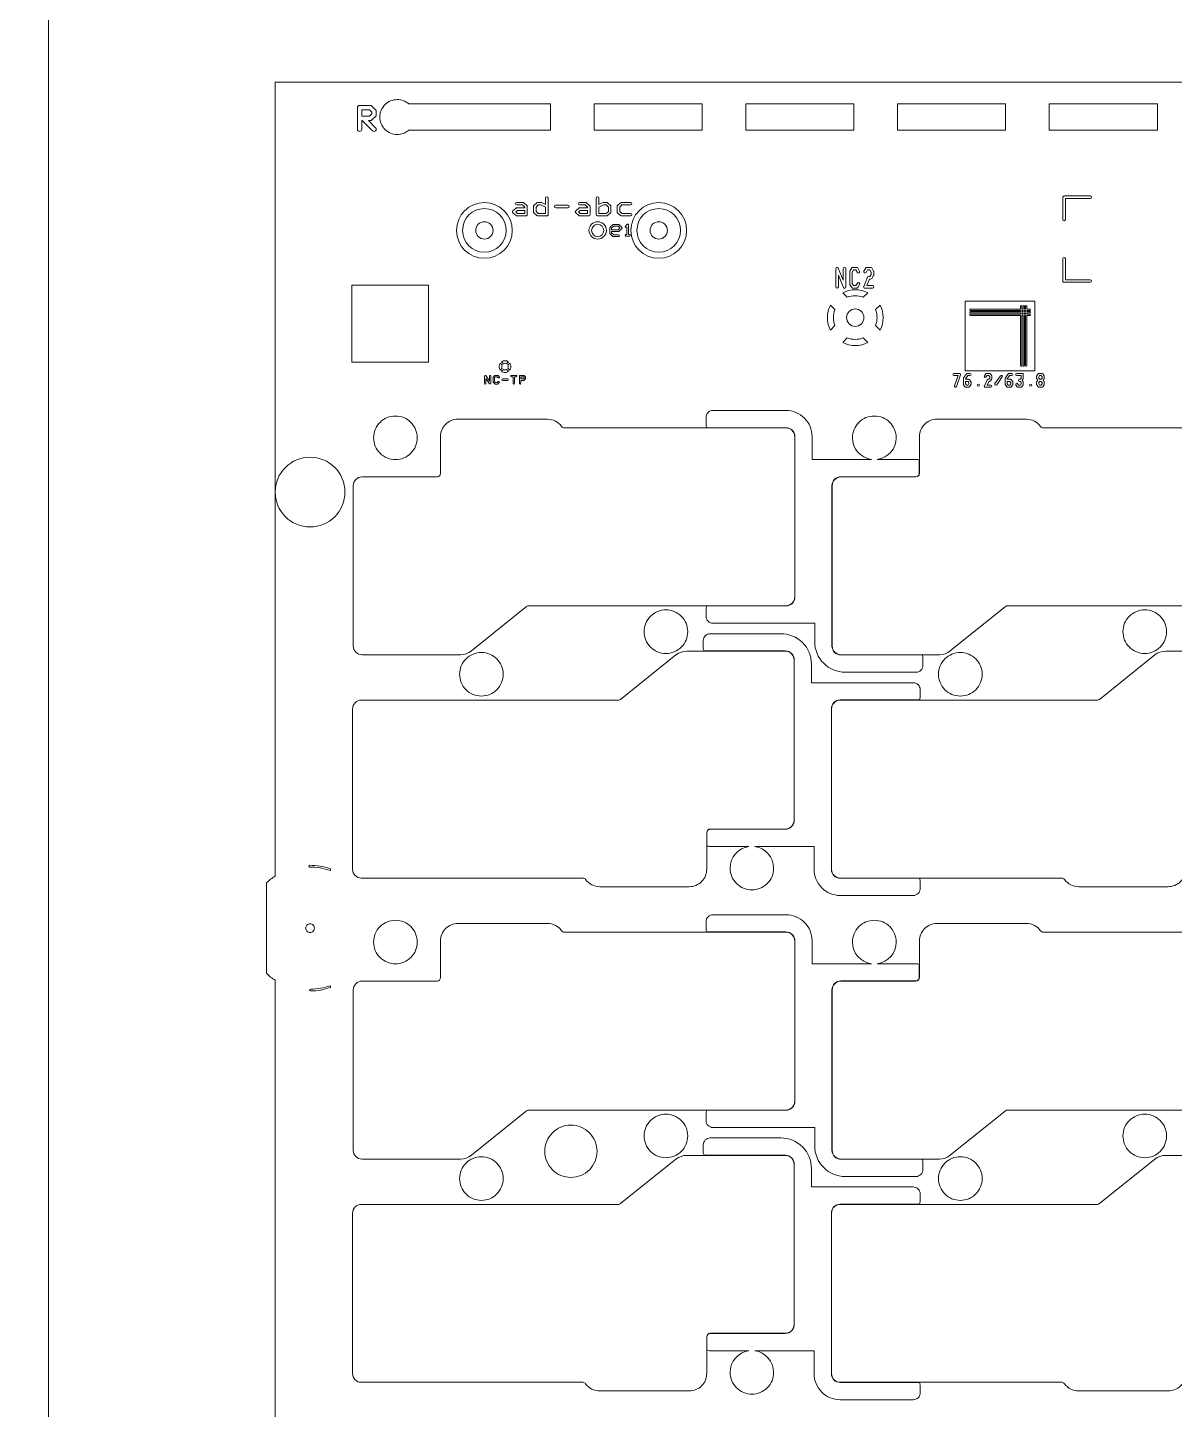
# Model space of a CAD drawing. Extents: x 2541 to 3941, y 2348 to 3338.
# Drawn here: x 3056.4 to 3122.2, y 3031.4 to 3110.6 of the extents above; entities that cross this region are included whole.
import ezdxf

# ---------------------------------------------------------------- set-up
doc = ezdxf.new("R2010")
doc.units = 0
doc.layers.get('0').update_dxf_attribs({"lineweight": 0})

msp = doc.modelspace()

# ---------------------------------------------------------------- linework, layer by layer
for p, q in [((3105.3037, 3093.29026), (3105.03908, 3093.55488)), ((3084.0527, 3091.00419), (3083.94369, 3091.1132)), ((3109.77034, 3090.69542), (3109.53726, 3090.69542))]:
    msp.add_line(p, q)
at = {"linetype": 'Continuous'}
for points in [[(3056.60194, 2683.81142, -1), (3056.60194, 2684.21142), (3057.60194, 2684.21142), (3057.60194, 2700.51142), (3057.60194, 2908.81142), (3056.60194, 2908.81142, -1), (3056.60194, 2909.21142), (3057.60194, 2909.21142), (3057.60194, 3107.51142), (3057.60194, 3123.81142), (3056.60194, 3123.81142, -1), (3056.60194, 3124.21142), (3057.60194, 3124.21142), (3057.60194, 3150.51142), (3070.60194, 3150.51142), (3324.60194, 3150.51142), (3337.60194, 3150.51142), (3337.60194, 3124.21142), (3338.60194, 3124.21142, -1), (3338.60194, 3123.81142), (3337.60194, 3123.81142), (3337.60194, 3107.51142)], [(3324.60194, 2906.01809, 0.044688), (3325.10194, 2906.42105), (3325.10194, 2911.60178, 0.044688), (3324.60194, 2912.00474), (3324.60194, 3056.01809, 0.044688), (3325.10194, 3056.42105), (3325.10194, 3061.60178, 0.044688), (3324.60194, 3062.00474), (3324.60194, 3069.01142), (3324.60194, 3107.51142), (3203.75143, 3107.51142, -0.249514), (3201.10194, 3102.53548), (3201.10194, 3094.11142), (3194.10194, 3094.11142), (3194.10194, 3102.75036, -0.233276), (3191.75143, 3107.51142), (3070.60194, 3107.51142), (3070.60194, 3084.01142)], [(3075.31794, 3104.80848), (3075.31794, 3105.42934), (3075.31794, 3106.05021, -0.414226), (3075.44294, 3106.17521), (3076.0638, 3106.17521, -0.200077), (3076.15257, 3106.13821), (3076.35875, 3105.93203, -0.200077), (3076.39575, 3105.84325), (3076.39575, 3105.6363, -0.200077), (3076.35875, 3105.54752), (3076.15257, 3105.34134, -0.200077), (3076.0638, 3105.30434), (3075.95167, 3105.30434)], [(3075.95167, 3105.30434), (3076.35914, 3104.89687, -1), (3076.18237, 3104.7201), (3075.59812, 3105.30434), (3075.56794, 3105.30434), (3075.56794, 3104.80848, -1), (3075.31794, 3104.80848)], [(3084.24215, 3100.0157, -0.443818), (3084.24215, 3100.12693), (3084.41574, 3100.28399, -0.187203), (3084.46631, 3100.3036), (3084.91284, 3100.3036), (3084.91284, 3100.35261), (3084.7851, 3100.46817), (3084.46631, 3100.46817, -1), (3084.46631, 3100.61817), (3084.81399, 3100.61817, -0.187191), (3084.86457, 3100.59856), (3085.0379, 3100.44174, -0.213178), (3085.06284, 3100.38589), (3085.06284, 3100.2286)], [(3086.11284, 3100.50213), (3086.11284, 3100.85774, -1), (3086.26284, 3100.85774), (3086.26284, 3099.91403, -0.414241), (3086.18784, 3099.83903), (3085.66631, 3099.83903, -0.187191), (3085.61574, 3099.85865), (3085.44241, 3100.01547, -0.213178), (3085.41747, 3100.07132)], [(3085.41747, 3100.07132), (3085.41747, 3100.38589, -0.213189), (3085.44241, 3100.44174), (3085.61574, 3100.59856, -0.187203), (3085.66631, 3100.61817), (3085.84015, 3100.61817, -0.107692), (3085.87133, 3100.61138), (3086.11284, 3100.50213)], [(3087.84215, 3100.0157, -0.443818), (3087.84215, 3100.12693), (3088.01574, 3100.28399, -0.187203), (3088.06631, 3100.3036), (3088.51284, 3100.3036), (3088.51284, 3100.35261), (3088.3851, 3100.46817), (3088.06631, 3100.46817, -1), (3088.06631, 3100.61817), (3088.41399, 3100.61817, -0.187191), (3088.46457, 3100.59856), (3088.6379, 3100.44174, -0.213178), (3088.66284, 3100.38589), (3088.66284, 3100.2286)], [(3089.01747, 3099.91403), (3089.01747, 3100.85774, -1), (3089.16747, 3100.85774), (3089.16747, 3100.50213)], [(3089.16747, 3100.50213), (3089.40897, 3100.61138, -0.107672), (3089.44015, 3100.61817), (3089.61399, 3100.61817, -0.187191), (3089.66457, 3100.59856), (3089.8379, 3100.44174, -0.213178), (3089.86284, 3100.38589), (3089.86284, 3100.07132, -0.213189), (3089.8379, 3100.01547), (3089.66457, 3099.85865, -0.187203), (3089.61399, 3099.83903), (3089.09247, 3099.83903, -0.414241), (3089.01747, 3099.91403)], [(3085.06284, 3100.2286), (3085.06284, 3099.91403, -0.414241), (3084.98784, 3099.83903), (3084.46631, 3099.83903, -0.187191), (3084.41574, 3099.85865), (3084.24215, 3100.0157)], [(3088.66284, 3100.2286), (3088.66284, 3099.91403, -0.414241), (3088.58784, 3099.83903), (3088.06631, 3099.83903, -0.187191), (3088.01574, 3099.85865), (3087.84215, 3100.0157)], [(3090.77295, 3099.20503), (3090.75897, 3099.19104, -1), (3090.68826, 3099.26175)], [(3090.82295, 3098.67971), (3090.72361, 3098.67971, -1), (3090.72361, 3098.77971), (3090.77295, 3098.77971), (3090.77295, 3099.20503)], [(3090.68826, 3099.26175), (3090.78744, 3099.36094, -0.669786), (3090.87295, 3099.32574), (3090.87295, 3098.77971), (3090.92229, 3098.77971, -1), (3090.92229, 3098.67971), (3090.82295, 3098.67971)], [(3102.75537, 3095.77442), (3102.75537, 3096.81747, -0.822081), (3102.89976, 3096.84594), (3103.18584, 3096.15275)], [(3103.18584, 3096.15275), (3103.18584, 3096.81747, -1), (3103.33584, 3096.81747), (3103.33584, 3095.77442, -0.822081), (3103.19145, 3095.74595), (3102.90537, 3096.43914)], [(3104.3611, 3095.80317), (3104.57622, 3096.32442, -0.304277), (3104.6456, 3096.37095), (3104.71144, 3096.37095), (3104.78584, 3096.49113), (3104.78584, 3096.62229), (3104.71144, 3096.74247), (3104.57977, 3096.74247), (3104.49414, 3096.60415, -1), (3104.3666, 3096.68311), (3104.47422, 3096.85695, -0.260808), (3104.53828, 3096.89247), (3104.75293, 3096.89247, -0.260808), (3104.81699, 3096.85695), (3104.92461, 3096.68311, -0.140528), (3104.93584, 3096.64334), (3104.93584, 3096.47008, -0.140528), (3104.92461, 3096.43031), (3104.81699, 3096.25647, -0.260808), (3104.75293, 3096.22095), (3104.69579, 3096.22095), (3104.54246, 3095.84942)], [(3102.90537, 3096.43914), (3102.90537, 3095.77442, -1), (3102.75537, 3095.77442)], [(3104.54246, 3095.84942), (3104.86084, 3095.84942, -1), (3104.86084, 3095.69942), (3104.43037, 3095.69942, -0.534761), (3104.3611, 3095.80317)], [(3104.5966, 3095.43968), (3104.33198, 3095.17506, 0.189152), (3103.4189, 3095.17506), (3103.15428, 3095.43968)], [(3102.44718, 3094.73257), (3102.71179, 3094.46796, 0.09375), (3102.62544, 3094.01142, 0.093748), (3102.71179, 3093.55488), (3102.44718, 3093.29026)], [(3105.03908, 3093.55488, 0.189152), (3105.03908, 3094.46796), (3105.3037, 3094.73257)], [(3103.15428, 3092.58315), (3103.4189, 3092.84777, 0.189152), (3104.33198, 3092.84777), (3104.5966, 3092.58315)], [(3083.50996, 3091.40551), (3083.61897, 3091.2965, 0.129207), (3083.59489, 3091.20485, 0.129217), (3083.61897, 3091.1132), (3083.50996, 3091.00419)], [(3083.58067, 3091.47622, -0.160546), (3083.78133, 3091.54235, -0.160548), (3083.98199, 3091.47622)], [(3083.98199, 3091.47622), (3083.87298, 3091.36721, 0.129207), (3083.78133, 3091.39129, 0.129217), (3083.68968, 3091.36721), (3083.58067, 3091.47622)], [(3083.58067, 3090.93348), (3083.68968, 3091.04249, 0.129207), (3083.78133, 3091.01841, 0.129217), (3083.87298, 3091.04249), (3083.98199, 3090.93348)], [(3083.94369, 3091.1132, 0.129207), (3083.96777, 3091.20485, 0.129217), (3083.94369, 3091.2965), (3084.0527, 3091.40551)], [(3084.0527, 3091.40551, -0.160546), (3084.11883, 3091.20485, -0.160548), (3084.0527, 3091.00419)], [(3082.61133, 3090.24485), (3082.61133, 3090.66197, -0.743057), (3082.68461, 3090.68426), (3082.88947, 3090.37696)], [(3082.69133, 3090.52996), (3082.69133, 3090.24485, -1), (3082.61133, 3090.24485)], [(3082.88947, 3090.37696), (3082.88947, 3090.66207, -1), (3082.96947, 3090.66207), (3082.96947, 3090.24495, -0.743057), (3082.89619, 3090.22266), (3082.69133, 3090.52996)], [(3083.98199, 3090.93348, -0.160546), (3083.78133, 3090.86735, -0.160548), (3083.58067, 3090.93348)], [(3109.53726, 3090.69542, -1), (3109.53726, 3090.81542), (3109.85483, 3090.81542, -0.519146), (3109.91172, 3090.73545), (3109.67331, 3090.05995, -1), (3109.56015, 3090.09989), (3109.77034, 3090.69542)], [(3111.28297, 3090.10547), (3111.44191, 3090.44322, -0.291832), (3111.49648, 3090.47767), (3111.54458, 3090.47767), (3111.59514, 3090.5493), (3111.59514, 3090.62379), (3111.54458, 3090.69542), (3111.44782, 3090.69542), (3111.38628, 3090.60824, -1), (3111.28824, 3090.67744), (3111.36751, 3090.78973, -0.245285), (3111.41673, 3090.81542), (3111.57567, 3090.81542, -0.245298), (3111.62489, 3090.78973), (3111.70395, 3090.67773, -0.156461), (3111.71514, 3090.64284), (3111.71514, 3090.53025, -0.156474), (3111.70395, 3090.49536), (3111.62489, 3090.38336, -0.245285), (3111.57567, 3090.35767), (3111.53428, 3090.35767), (3111.43181, 3090.13992)], [(3111.43181, 3090.13992), (3111.65514, 3090.13992, -1), (3111.65514, 3090.01992), (3111.33754, 3090.01992, -0.551305), (3111.28297, 3090.10547)], [(3095.31552, 3076.89142), (3095.31552, 3077.29142, -0.124386), (3095.36352, 3077.48142), (3099.90041, 3077.48142, 0.414365), (3100.41028, 3077.99155), (3100.41028, 3087.19142, 0.414366), (3099.90041, 3087.70155), (3095.36352, 3087.70155, -0.124392), (3095.31552, 3087.89155), (3095.31552, 3088.29155, -0.414218), (3095.71552, 3088.69155), (3099.90041, 3088.69155, -0.414364), (3101.40028, 3087.19091), (3101.40028, 3085.88155), (3104.80174, 3085.88155)], [(3104.80174, 3085.88155, -0.375312), (3103.71909, 3087.12073, -0.414215), (3104.96959, 3088.37123, -0.414215), (3106.22009, 3087.12073, -0.375311), (3105.13743, 3085.88155)], [(3105.13743, 3085.88155), (3107.35739, 3085.88155, -0.124388), (3107.54739, 3085.83354), (3107.54739, 3085.08155, -0.414224), (3107.35739, 3084.89155), (3103.05042, 3084.89155, 0.414218), (3102.54029, 3084.38142), (3102.54029, 3075.18154, 0.414217), (3103.05042, 3074.67142), (3107.70939, 3074.67142, -0.124388), (3107.75739, 3074.48142), (3107.75739, 3074.08142, -0.414218), (3107.35739, 3073.68142), (3103.30029, 3073.68142, -0.414215), (3101.55029, 3075.43142), (3101.55029, 3076.49142), (3095.71552, 3076.49142, -0.414218), (3095.31552, 3076.89142)], [(3070.60194, 3084.01142), (3070.60194, 3062.00474, 0.044688), (3070.10194, 3061.60178), (3070.10194, 3056.42105, 0.044688), (3070.60194, 3056.01809), (3070.60194, 2912.00474, 0.044688), (3070.10194, 2911.60178), (3070.10194, 2906.42105, 0.044688), (3070.60194, 2906.01809), (3070.60194, 2772.00474, 0.044688), (3070.10194, 2771.60178), (3070.10194, 2766.42105)], [(3095.15648, 3075.09142), (3095.15648, 3075.49142, -0.414218), (3095.55648, 3075.89142), (3099.61358, 3075.89142, -0.414215), (3101.36358, 3074.14142), (3101.36358, 3073.08142), (3107.19836, 3073.08142, -0.414218), (3107.59836, 3072.68142), (3107.59836, 3072.28142, -0.124388), (3107.55035, 3072.09142), (3103.01346, 3072.09142, 0.414365), (3102.50359, 3071.58129), (3102.50359, 3062.38142, 0.414366), (3103.01346, 3061.87128), (3107.55035, 3061.87128, -0.124388), (3107.59836, 3061.68128), (3107.59836, 3061.28128, -0.414218), (3107.19836, 3060.88128), (3103.01346, 3060.88128, -0.414364), (3101.51359, 3062.38192), (3101.51359, 3063.69129), (3098.11213, 3063.69129)], [(3097.77644, 3063.69129), (3095.55648, 3063.69129, -0.124386), (3095.36648, 3063.73929), (3095.36648, 3064.49129, -0.414224), (3095.55648, 3064.68129), (3099.86346, 3064.68129, 0.414218), (3100.37358, 3065.19141), (3100.37358, 3074.39129, 0.414217), (3099.86346, 3074.90142), (3095.20448, 3074.90142, -0.124392), (3095.15648, 3075.09142)], [(3098.11213, 3063.69129, -0.375312), (3099.19479, 3062.4521, -0.414215), (3097.94429, 3061.2016, -0.414215), (3096.69379, 3062.4521, -0.375311), (3097.77644, 3063.69129)], [(3095.31552, 3047.98142), (3095.31552, 3048.38142, -0.124386), (3095.36352, 3048.57142), (3099.90041, 3048.57142, 0.414365), (3100.41028, 3049.08155), (3100.41028, 3058.28142, 0.414366), (3099.90041, 3058.79155), (3095.36352, 3058.79155, -0.124392), (3095.31552, 3058.98155), (3095.31552, 3059.38155, -0.414218), (3095.71552, 3059.78155), (3099.90041, 3059.78155, -0.414364), (3101.40028, 3058.28091), (3101.40028, 3056.97155), (3104.80174, 3056.97155)], [(3104.80174, 3056.97155, -0.375312), (3103.71909, 3058.21073, -0.414215), (3104.96959, 3059.46123, -0.414215), (3106.22009, 3058.21073, -0.375311), (3105.13743, 3056.97155)], [(3105.13743, 3056.97155), (3107.35739, 3056.97155, -0.124388), (3107.54739, 3056.92354), (3107.54739, 3056.17155, -0.414224), (3107.35739, 3055.98155), (3103.05042, 3055.98155, 0.414218), (3102.54029, 3055.47142), (3102.54029, 3046.27154, 0.414217), (3103.05042, 3045.76142), (3107.70939, 3045.76142, -0.124388), (3107.75739, 3045.57142), (3107.75739, 3045.17142, -0.414218), (3107.35739, 3044.77142), (3103.30029, 3044.77142, -0.414215), (3101.55029, 3046.52142), (3101.55029, 3047.58142), (3095.71552, 3047.58142, -0.414218), (3095.31552, 3047.98142)], [(3095.15648, 3046.18142), (3095.15648, 3046.58142, -0.414218), (3095.55648, 3046.98142), (3099.61358, 3046.98142, -0.414215), (3101.36358, 3045.23142), (3101.36358, 3044.17142), (3107.19836, 3044.17142, -0.414218), (3107.59836, 3043.77142), (3107.59836, 3043.37142, -0.124388), (3107.55035, 3043.18142), (3103.01346, 3043.18142, 0.414365), (3102.50359, 3042.67129), (3102.50359, 3033.47142, 0.414366), (3103.01346, 3032.96128), (3107.55035, 3032.96128, -0.124388), (3107.59836, 3032.77128), (3107.59836, 3032.37128, -0.414218), (3107.19836, 3031.97128), (3103.01346, 3031.97128, -0.414364), (3101.51359, 3033.47192), (3101.51359, 3034.78129), (3098.11213, 3034.78129)], [(3097.77644, 3034.78129), (3095.55648, 3034.78129, -0.124386), (3095.36648, 3034.82929), (3095.36648, 3035.58129, -0.414224), (3095.55648, 3035.77129), (3099.86346, 3035.77129, 0.414218), (3100.37358, 3036.28141), (3100.37358, 3045.48129, 0.414217), (3099.86346, 3045.99142), (3095.20448, 3045.99142, -0.124392), (3095.15648, 3046.18142)], [(3098.11213, 3034.78129, -0.375312), (3099.19479, 3033.5421, -0.414215), (3097.94429, 3032.2916, -0.414215), (3096.69379, 3033.5421, -0.375311), (3097.77644, 3034.78129)]]:
    msp.add_lwpolyline(points, format="xyb", dxfattribs=at)
for points in [[(3076.60194, 3105.51142, -0.414216), (3077.60194, 3106.51142, -0.182679), (3078.26337, 3106.26142), (3086.40194, 3106.26142), (3086.40194, 3104.76142), (3078.26337, 3104.76142, -0.182679), (3077.60194, 3104.51142, -0.414216)], [(3090.21747, 3100.07132), (3090.21747, 3100.38589, -0.213189), (3090.24241, 3100.44174), (3090.41574, 3100.59856, -0.187203), (3090.46631, 3100.61817), (3090.98784, 3100.61817, -1), (3090.98784, 3100.46817), (3090.49521, 3100.46817), (3090.36747, 3100.35261), (3090.36747, 3100.1046), (3090.49521, 3099.98903), (3090.98784, 3099.98903, -1), (3090.98784, 3099.83903), (3090.46631, 3099.83903, -0.187191), (3090.41574, 3099.85865), (3090.24241, 3100.01547, -0.213178)], [(3115.77694, 3099.63112), (3115.77694, 3100.91142, -0.414241), (3115.85194, 3100.98642), (3117.35194, 3100.98642, -1), (3117.35194, 3100.83642), (3115.92694, 3100.83642), (3115.92694, 3099.63112, -1)], [(3086.69247, 3100.31089, -1), (3086.69247, 3100.46089), (3087.38784, 3100.46089, -1), (3087.38784, 3100.31089)], [(3082.10194, 3099.01142, -0.414217), (3082.60194, 3099.51142, -0.414217), (3083.10194, 3099.01142, -0.414217), (3082.60194, 3098.51142, -0.414217)], [(3089.80052, 3098.85478), (3089.80052, 3099.00379), (3089.80052, 3099.15279, -0.200121), (3089.81532, 3099.1883), (3089.96401, 3099.337, -0.200121), (3089.99952, 3099.3518), (3090.29754, 3099.3518, -0.200121), (3090.33305, 3099.337), (3090.4819, 3099.18815, -0.414249), (3090.4819, 3099.11744), (3090.33305, 3098.96859, -0.200121), (3090.29754, 3098.95379), (3089.90052, 3098.95379), (3089.90052, 3098.87549), (3090.02023, 3098.75577), (3090.29754, 3098.75577, -1), (3090.29754, 3098.65577), (3089.99952, 3098.65577, -0.200121), (3089.96401, 3098.67057), (3089.81532, 3098.81927, -0.200121)], [(3092.10194, 3099.01142, -0.414217), (3092.60194, 3099.51142, -0.414217), (3093.10194, 3099.01142, -0.414217), (3092.60194, 3098.51142, -0.414217)], [(3115.77694, 3096.11142), (3115.77694, 3097.39171, -1), (3115.92694, 3097.39171), (3115.92694, 3096.18642), (3117.35194, 3096.18642, -1), (3117.35194, 3096.03642), (3115.85194, 3096.03642, -0.414241)], [(3103.55537, 3095.94856), (3103.55537, 3096.64334, -0.140528), (3103.5666, 3096.68311), (3103.67422, 3096.85695, -0.260808), (3103.73828, 3096.89247), (3103.95293, 3096.89247, -0.260808), (3104.01699, 3096.85695), (3104.12461, 3096.68311, -1), (3103.99707, 3096.60415), (3103.91144, 3096.74247), (3103.77977, 3096.74247), (3103.70537, 3096.62229), (3103.70537, 3095.9696), (3103.77977, 3095.84942), (3103.91144, 3095.84942), (3103.99707, 3095.98774, -1), (3104.12461, 3095.90879), (3104.01699, 3095.73495, -0.260808), (3103.95293, 3095.69942), (3103.73828, 3095.69942, -0.260808), (3103.67422, 3095.73495), (3103.5666, 3095.90879, -0.140528)], [(3103.37544, 3094.01142, -0.414217), (3103.87544, 3094.51142, -0.414217), (3104.37544, 3094.01142, -0.414217), (3103.87544, 3093.51142, -0.414217)], [(3110.47726, 3094.14182), (3113.35956, 3094.14182), (3113.35956, 3091.25952, 1), (3113.43576, 3091.25952), (3113.43576, 3094.14182), (3113.49956, 3094.14182), (3113.49956, 3091.25952, 1), (3113.57576, 3091.25952), (3113.57576, 3094.14182), (3113.63956, 3094.14182), (3113.63956, 3091.25952, 1), (3113.71576, 3091.25952), (3113.71576, 3094.14182), (3113.88086, 3094.14182, 1), (3113.88086, 3094.21802), (3113.71576, 3094.21802), (3113.71576, 3094.28182), (3113.88086, 3094.28182, 1), (3113.88086, 3094.35802), (3113.71576, 3094.35802), (3113.71576, 3094.42182), (3113.88086, 3094.42182, 1), (3113.88086, 3094.49802), (3113.71576, 3094.49802), (3113.71576, 3094.66312, 1), (3113.63956, 3094.66312), (3113.63956, 3094.49802), (3113.57576, 3094.49802), (3113.57576, 3094.66312, 1), (3113.49956, 3094.66312), (3113.49956, 3094.49802), (3113.43576, 3094.49802), (3113.43576, 3094.66312, 1), (3113.35956, 3094.66312), (3113.35956, 3094.49802), (3110.47726, 3094.49802, 1), (3110.47726, 3094.42182), (3113.35956, 3094.42182), (3113.35956, 3094.35802), (3110.47726, 3094.35802, 1), (3110.47726, 3094.28182), (3113.35956, 3094.28182), (3113.35956, 3094.21802), (3110.47726, 3094.21802, 1)], [(3083.11133, 3090.31467), (3083.11133, 3090.59225, -0.200868), (3083.12304, 3090.62082), (3083.19258, 3090.69035, -0.200868), (3083.22115, 3090.70207), (3083.35965, 3090.70207, -0.200868), (3083.38822, 3090.69035), (3083.45776, 3090.62082, -1), (3083.40119, 3090.56425), (3083.34337, 3090.62207), (3083.23743, 3090.62207), (3083.19133, 3090.57596), (3083.19133, 3090.33096), (3083.23743, 3090.28485), (3083.34337, 3090.28485), (3083.40119, 3090.34267, -1), (3083.45776, 3090.2861), (3083.38822, 3090.21657, -0.200868), (3083.35965, 3090.20485), (3083.22115, 3090.20485, -0.200868), (3083.19258, 3090.21657), (3083.12304, 3090.2861, -0.200868)], [(3083.65133, 3090.41346, -1), (3083.65133, 3090.49346), (3083.92947, 3090.49346, -1), (3083.92947, 3090.41346)], [(3084.15133, 3090.62207, -1), (3084.15133, 3090.70207), (3084.2904, 3090.70207), (3084.42947, 3090.70207, -1), (3084.42947, 3090.62207), (3084.3304, 3090.62207), (3084.3304, 3090.24485, -1), (3084.2504, 3090.24485), (3084.2504, 3090.62207)], [(3084.61133, 3090.24485), (3084.61133, 3090.45346), (3084.61133, 3090.66207, -0.414265), (3084.65133, 3090.70207), (3084.85965, 3090.70207, -0.200868), (3084.88822, 3090.69035), (3084.95776, 3090.62082, -0.200868), (3084.96947, 3090.59225), (3084.96947, 3090.52328, -0.200868), (3084.95776, 3090.49471), (3084.88822, 3090.42518, -0.200868), (3084.85965, 3090.41346), (3084.69133, 3090.41346), (3084.69133, 3090.24485, -1)], [(3110.07726, 3090.19251), (3110.07726, 3090.41767), (3110.07726, 3090.53025, -0.156474), (3110.08845, 3090.56514), (3110.24698, 3090.78973, -0.245285), (3110.2962, 3090.81542), (3110.45514, 3090.81542, -1), (3110.45514, 3090.69542), (3110.32729, 3090.69542), (3110.19726, 3090.51121), (3110.19726, 3090.47767), (3110.37567, 3090.47767, -0.245298), (3110.42489, 3090.45198), (3110.50395, 3090.33998, -0.156461), (3110.51514, 3090.30509), (3110.51514, 3090.19251, -0.156474), (3110.50395, 3090.15762), (3110.42489, 3090.04561, -0.245285), (3110.37567, 3090.01992), (3110.21673, 3090.01992, -0.245298), (3110.16751, 3090.04561), (3110.08845, 3090.15762, -0.156461)], [(3111.88824, 3090.22711), (3112.20612, 3090.67744, -1), (3112.30416, 3090.60824), (3111.98628, 3090.15791, -1)], [(3112.47726, 3090.19251), (3112.47726, 3090.41767), (3112.47726, 3090.53025, -0.156474), (3112.48845, 3090.56514), (3112.64698, 3090.78973, -0.245285), (3112.6962, 3090.81542), (3112.85514, 3090.81542, -1), (3112.85514, 3090.69542), (3112.72729, 3090.69542), (3112.59726, 3090.51121), (3112.59726, 3090.47767), (3112.77567, 3090.47767, -0.245298), (3112.82489, 3090.45198), (3112.90395, 3090.33998, -0.156461), (3112.91514, 3090.30509), (3112.91514, 3090.19251, -0.156474), (3112.90395, 3090.15762), (3112.82489, 3090.04561, -0.245285), (3112.77567, 3090.01992), (3112.61673, 3090.01992, -0.245298), (3112.56751, 3090.04561), (3112.48845, 3090.15762, -0.156461)], [(3113.08824, 3090.15791, -1), (3113.18628, 3090.22711), (3113.24782, 3090.13992), (3113.34458, 3090.13992), (3113.39514, 3090.21155), (3113.39514, 3090.28605), (3113.34458, 3090.35767), (3113.2962, 3090.35767, -1), (3113.2962, 3090.47767), (3113.34458, 3090.47767), (3113.39514, 3090.5493), (3113.39514, 3090.69542), (3113.13726, 3090.69542, -1), (3113.13726, 3090.81542), (3113.45514, 3090.81542, -0.414245), (3113.51514, 3090.75542), (3113.51514, 3090.53025, -0.156474), (3113.50395, 3090.49536), (3113.44911, 3090.41767), (3113.50395, 3090.33998, -0.156461), (3113.51514, 3090.30509), (3113.51514, 3090.19251, -0.156474), (3113.50395, 3090.15762), (3113.42489, 3090.04561, -0.245285), (3113.37567, 3090.01992), (3113.21673, 3090.01992, -0.245298), (3113.16751, 3090.04561)], [(3114.27726, 3090.19251), (3114.27726, 3090.30509, -0.156474), (3114.28845, 3090.33998), (3114.34329, 3090.41767), (3114.28845, 3090.49536, -0.156461), (3114.27726, 3090.53025), (3114.27726, 3090.64284, -0.156474), (3114.28845, 3090.67773), (3114.36751, 3090.78973, -0.245285), (3114.41673, 3090.81542), (3114.57567, 3090.81542, -0.245298), (3114.62489, 3090.78973), (3114.70395, 3090.67773, -0.156461), (3114.71514, 3090.64284), (3114.71514, 3090.53025, -0.156474), (3114.70395, 3090.49536), (3114.64911, 3090.41767), (3114.70395, 3090.33998, -0.156461), (3114.71514, 3090.30509), (3114.71514, 3090.19251, -0.156474), (3114.70395, 3090.15762), (3114.62489, 3090.04561, -0.245285), (3114.57567, 3090.01992), (3114.41673, 3090.01992, -0.245298), (3114.36751, 3090.04561), (3114.28845, 3090.15762, -0.156461)], [(3075.08029, 3075.18154), (3075.08029, 3084.38142, -0.414219), (3075.58042, 3084.88155), (3079.88739, 3084.88155, 0.414223), (3080.08739, 3085.08155), (3080.08739, 3087.18634, -0.414215), (3081.08739, 3088.18634), (3086.22429, 3088.18634, -0.24029), (3087.03392, 3087.77374, 0.240069), (3087.19536, 3087.69155), (3099.90041, 3087.69155, -0.414366), (3100.40028, 3087.19142), (3100.40028, 3077.99154, -0.414365), (3099.90041, 3077.49142), (3085.15088, 3077.49142, 0.170771), (3085.02567, 3077.44738), (3081.85472, 3074.90163, -0.170765), (3081.22862, 3074.68142), (3075.58042, 3074.68142, -0.414218)], [(3076.24909, 3087.12073, -0.414215), (3077.49959, 3088.37123, -0.414215), (3078.75009, 3087.12073, -0.414215), (3077.49959, 3085.87023, -0.414215)], [(3102.55029, 3075.18154), (3102.55029, 3084.38142, -0.414219), (3103.05042, 3084.88155), (3107.35739, 3084.88155, 0.414223), (3107.55739, 3085.08155), (3107.55739, 3087.18634, -0.414215), (3108.55739, 3088.18634), (3113.69429, 3088.18634, -0.24029), (3114.50392, 3087.77374, 0.240069), (3114.66536, 3087.69155), (3127.37041, 3087.69155, -0.414366), (3127.87028, 3087.19142), (3127.87028, 3077.99154, -0.414365), (3127.37041, 3077.49142), (3112.62088, 3077.49142, 0.170771), (3112.49567, 3077.44738), (3109.32472, 3074.90163, -0.170765), (3108.69862, 3074.68142), (3103.05042, 3074.68142, -0.414218)], [(3070.60194, 3084.01142, -0.414214), (3072.60194, 3086.01142, -0.414214), (3074.60194, 3084.01142, -0.414214), (3072.60194, 3082.01142, -0.414214)], [(3091.7617, 3076.00753, -0.414215), (3093.0122, 3077.25803, -0.414215), (3094.2627, 3076.00753, -0.414215), (3093.0122, 3074.75703, -0.414215)], [(3119.2317, 3076.00753, -0.414215), (3120.4822, 3077.25803, -0.414215), (3121.7327, 3076.00753, -0.414215), (3120.4822, 3074.75703, -0.414215)], [(3075.04359, 3062.38141), (3075.04359, 3071.58129, -0.414365), (3075.54346, 3072.08142), (3090.29299, 3072.08142, 0.170771), (3090.4182, 3072.12545), (3093.58915, 3074.6712, -0.170765), (3094.21525, 3074.89142), (3099.86346, 3074.89142, -0.414218), (3100.36358, 3074.39129), (3100.36358, 3065.19141, -0.414219), (3099.86346, 3064.69129), (3095.55648, 3064.69129, 0.414223), (3095.35648, 3064.49129), (3095.35648, 3062.38649, -0.414215), (3094.35648, 3061.38649), (3089.21959, 3061.38649, -0.24029), (3088.40995, 3061.79909, 0.240069), (3088.24851, 3061.88128), (3075.54346, 3061.88128, -0.414366)], [(3081.18117, 3073.5653, -0.414215), (3082.43167, 3074.8158, -0.414215), (3083.68217, 3073.5653, -0.414215), (3082.43167, 3072.3148, -0.414215)], [(3102.51359, 3062.38141), (3102.51359, 3071.58129, -0.414365), (3103.01346, 3072.08142), (3117.76299, 3072.08142, 0.170771), (3117.8882, 3072.12545), (3121.05915, 3074.6712, -0.170765), (3121.68525, 3074.89142), (3127.33346, 3074.89142, -0.414218), (3127.83358, 3074.39129), (3127.83358, 3065.19141, -0.414219), (3127.33346, 3064.69129), (3123.02648, 3064.69129, 0.414223), (3122.82648, 3064.49129), (3122.82648, 3062.38649, -0.414215), (3121.82648, 3061.38649), (3116.68959, 3061.38649, -0.24029), (3115.87995, 3061.79909, 0.240069), (3115.71851, 3061.88128), (3103.01346, 3061.88128, -0.414366)], [(3108.65117, 3073.5653, -0.414215), (3109.90167, 3074.8158, -0.414215), (3111.15217, 3073.5653, -0.414215), (3109.90167, 3072.3148, -0.414215)], [(3072.57705, 3062.61133, -0.084269), (3073.76632, 3062.41791), (3073.76632, 3062.31205, 0.086732), (3072.57774, 3062.51133, -1)], [(3076.24909, 3058.21073, -0.414215), (3077.49959, 3059.46123, -0.414215), (3078.75009, 3058.21073, -0.414215), (3077.49959, 3056.96023, -0.414215)], [(3072.35194, 3059.01142, -0.414222), (3072.60194, 3059.26142, -0.414222), (3072.85194, 3059.01142, -0.414222), (3072.60194, 3058.76142, -0.414222)], [(3075.08029, 3046.27154), (3075.08029, 3055.47142, -0.414219), (3075.58042, 3055.97155), (3079.88739, 3055.97155, 0.414223), (3080.08739, 3056.17155), (3080.08739, 3058.27634, -0.414215), (3081.08739, 3059.27634), (3086.22429, 3059.27634, -0.24029), (3087.03392, 3058.86374, 0.240069), (3087.19536, 3058.78155), (3099.90041, 3058.78155, -0.414366), (3100.40028, 3058.28142), (3100.40028, 3049.08154, -0.414365), (3099.90041, 3048.58142), (3085.15088, 3048.58142, 0.170771), (3085.02567, 3048.53738), (3081.85472, 3045.99163, -0.170765), (3081.22862, 3045.77142), (3075.58042, 3045.77142, -0.414218)], [(3102.55029, 3046.27154), (3102.55029, 3055.47142, -0.414219), (3103.05042, 3055.97155), (3107.35739, 3055.97155, 0.414223), (3107.55739, 3056.17155), (3107.55739, 3058.27634, -0.414215), (3108.55739, 3059.27634), (3113.69429, 3059.27634, -0.24029), (3114.50392, 3058.86374, 0.240069), (3114.66536, 3058.78155), (3127.37041, 3058.78155, -0.414366), (3127.87028, 3058.28142), (3127.87028, 3049.08154, -0.414365), (3127.37041, 3048.58142), (3112.62088, 3048.58142, 0.170771), (3112.49567, 3048.53738), (3109.32472, 3045.99163, -0.170765), (3108.69862, 3045.77142), (3103.05042, 3045.77142, -0.414218)], [(3072.62461, 3055.5115, 0.083361), (3073.76632, 3055.71078), (3073.76632, 3055.60492, -0.080899), (3072.62526, 3055.4115, -1)], [(3091.7617, 3047.09753, -0.414215), (3093.0122, 3048.34803, -0.414215), (3094.2627, 3047.09753, -0.414215), (3093.0122, 3045.84703, -0.414215)], [(3119.2317, 3047.09753, -0.414215), (3120.4822, 3048.34803, -0.414215), (3121.7327, 3047.09753, -0.414215), (3120.4822, 3045.84703, -0.414215)], [(3086.06413, 3046.21703, -0.414215), (3087.56413, 3047.71703, -0.414215), (3089.06413, 3046.21703, -0.414215), (3087.56413, 3044.71703, -0.414215)], [(3075.04359, 3033.47141), (3075.04359, 3042.67129, -0.414365), (3075.54346, 3043.17142), (3090.29299, 3043.17142, 0.170771), (3090.4182, 3043.21545), (3093.58915, 3045.7612, -0.170765), (3094.21525, 3045.98142), (3099.86346, 3045.98142, -0.414218), (3100.36358, 3045.48129), (3100.36358, 3036.28141, -0.414219), (3099.86346, 3035.78129), (3095.55648, 3035.78129, 0.414223), (3095.35648, 3035.58129), (3095.35648, 3033.47649, -0.414215), (3094.35648, 3032.47649), (3089.21959, 3032.47649, -0.24029), (3088.40995, 3032.88909, 0.240069), (3088.24851, 3032.97128), (3075.54346, 3032.97128, -0.414366)], [(3081.18117, 3044.6553, -0.414215), (3082.43167, 3045.9058, -0.414215), (3083.68217, 3044.6553, -0.414215), (3082.43167, 3043.4048, -0.414215)], [(3102.51359, 3033.47141), (3102.51359, 3042.67129, -0.414365), (3103.01346, 3043.17142), (3117.76299, 3043.17142, 0.170771), (3117.8882, 3043.21545), (3121.05915, 3045.7612, -0.170765), (3121.68525, 3045.98142), (3127.33346, 3045.98142, -0.414218), (3127.83358, 3045.48129), (3127.83358, 3036.28141, -0.414219), (3127.33346, 3035.78129), (3123.02648, 3035.78129, 0.414223), (3122.82648, 3035.58129), (3122.82648, 3033.47649, -0.414215), (3121.82648, 3032.47649), (3116.68959, 3032.47649, -0.24029), (3115.87995, 3032.88909, 0.240069), (3115.71851, 3032.97128), (3103.01346, 3032.97128, -0.414366)], [(3108.65117, 3044.6553, -0.414215), (3109.90167, 3045.9058, -0.414215), (3111.15217, 3044.6553, -0.414215), (3109.90167, 3043.4048, -0.414215)]]:
    msp.add_lwpolyline(points, format="xyb", close=True, dxfattribs=at)
for points in [[(3088.90194, 3104.76142), (3088.90194, 3106.26142), (3095.10194, 3106.26142), (3095.10194, 3104.76142)], [(3097.60194, 3104.76142), (3097.60194, 3106.26142), (3103.80194, 3106.26142), (3103.80194, 3104.76142)], [(3106.30194, 3104.76142), (3106.30194, 3106.26142), (3112.50194, 3106.26142), (3112.50194, 3104.76142)], [(3115.00194, 3104.76142), (3115.00194, 3106.26142), (3121.20194, 3106.26142), (3121.20194, 3104.76142)], [(3075.56794, 3105.55434), (3076.01202, 3105.55434), (3076.14575, 3105.68807), (3076.14575, 3105.79148), (3076.01202, 3105.92521), (3075.56794, 3105.92521)], [(3084.40426, 3100.07132), (3084.49521, 3099.98903), (3084.91284, 3099.98903), (3084.91284, 3100.1536), (3084.49521, 3100.1536)], [(3085.56747, 3100.1046), (3085.69521, 3099.98903), (3086.11284, 3099.98903), (3086.11284, 3100.3375), (3085.82398, 3100.46817), (3085.69521, 3100.46817), (3085.56747, 3100.35261)], [(3088.00426, 3100.07132), (3088.09521, 3099.98903), (3088.51284, 3099.98903), (3088.51284, 3100.1536), (3088.09521, 3100.1536)], [(3089.16747, 3099.98903), (3089.5851, 3099.98903), (3089.71284, 3100.1046), (3089.71284, 3100.35261), (3089.5851, 3100.46817), (3089.45633, 3100.46817), (3089.16747, 3100.3375)], [(3089.90052, 3099.05379), (3090.27683, 3099.05379), (3090.37583, 3099.15279), (3090.27683, 3099.2518), (3090.02023, 3099.2518), (3089.90052, 3099.13208)], [(3074.99048, 3091.46525), (3074.99048, 3095.86525), (3079.39048, 3095.86525), (3079.39048, 3091.46525)], [(3110.17726, 3090.95992), (3110.17726, 3094.95992), (3114.17726, 3094.95992), (3114.17726, 3090.95992)], [(3113.43576, 3094.35802), (3113.43576, 3094.42182), (3113.49956, 3094.42182), (3113.49956, 3094.35802)], [(3113.43576, 3094.21802), (3113.43576, 3094.28182), (3113.49956, 3094.28182), (3113.49956, 3094.21802)], [(3113.57576, 3094.35802), (3113.57576, 3094.42182), (3113.63956, 3094.42182), (3113.63956, 3094.35802)], [(3113.57576, 3094.21802), (3113.57576, 3094.28182), (3113.63956, 3094.28182), (3113.63956, 3094.21802)], [(3084.69133, 3090.49346), (3084.84337, 3090.49346), (3084.88947, 3090.53957), (3084.88947, 3090.57596), (3084.84337, 3090.62207), (3084.69133, 3090.62207)], [(3110.19726, 3090.21155), (3110.24782, 3090.13992), (3110.34458, 3090.13992), (3110.39514, 3090.21155), (3110.39514, 3090.28605), (3110.34458, 3090.35767), (3110.19726, 3090.35767)], [(3112.59726, 3090.21155), (3112.64782, 3090.13992), (3112.74458, 3090.13992), (3112.79514, 3090.21155), (3112.79514, 3090.28605), (3112.74458, 3090.35767), (3112.59726, 3090.35767)], [(3114.39726, 3090.5493), (3114.44782, 3090.47767), (3114.54458, 3090.47767), (3114.59514, 3090.5493), (3114.59514, 3090.62379), (3114.54458, 3090.69542), (3114.44782, 3090.69542), (3114.39726, 3090.62379)], [(3114.39726, 3090.21155), (3114.44782, 3090.13992), (3114.54458, 3090.13992), (3114.59514, 3090.21155), (3114.59514, 3090.28605), (3114.54458, 3090.35767), (3114.44782, 3090.35767), (3114.39726, 3090.28605)]]:
    msp.add_lwpolyline(points, close=True, dxfattribs=at)
for centre, radius in [((3082.60194, 3099.01142), 1.6), ((3092.60194, 3099.01142), 1.6), ((3082.60194, 3099.01142), 1.25), ((3092.60194, 3099.01142), 1.25), ((3089.10194, 3099.01142), 0.5), ((3089.10194, 3099.01142), 0.35), ((3110.93594, 3090.13621), 0.06), ((3113.93594, 3090.13621), 0.06)]:
    msp.add_circle(centre, radius)
for centre, radius, start, end in [((3103.87544, 3094.01142), 1.6, 63.209902, 116.790098), ((3103.87544, 3094.01142), 1.6, 153.209942, 180.00005), ((3103.87544, 3094.01142), 1.6, 333.209902, 26.790098), ((3103.87544, 3094.01141), 1.6, 179.99995, 206.790058), ((3103.87544, 3094.01142), 1.6, 243.209902, 296.790098), ((3083.78133, 3091.20485), 0.3375, 143.519495, 179.999948), ((3083.78133, 3091.20485), 0.3375, 180.000052, 216.480505)]:
    msp.add_arc(centre, radius, start, end)

doc.saveas('drawing.dxf')
